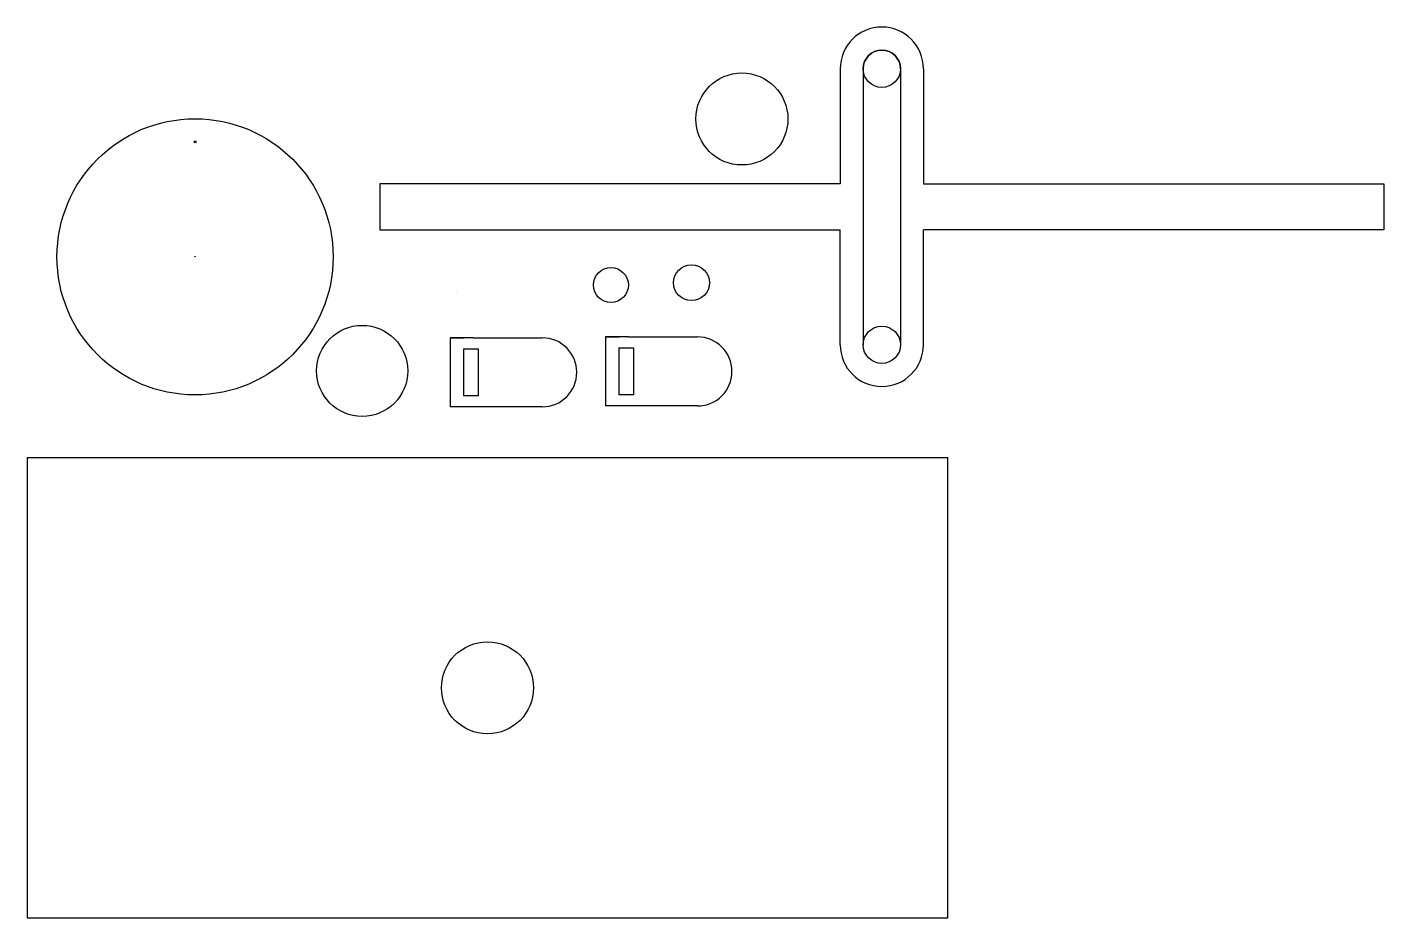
# Model space of a CAD drawing. Header units: millimetres. Extents: x 1014 to 1309, y 2496 to 2690.
import ezdxf

# ---------------------------------------------------------------- set-up
doc = ezdxf.new("R2010")
doc.units = ezdxf.units.MM

msp = doc.modelspace()

# ---------------------------------------------------------------- linework, layer by layer
for p, q in [((1190.44, 2680.88), (1190.44, 2655.88)), ((1195.44, 2680.88), (1195.44, 2620.88)), ((1203.54, 2680.88), (1203.54, 2620.88)), ((1208.54, 2680.88), (1208.54, 2655.88)), ((1190.44, 2655.88), (1090.44, 2655.88)), ((1090.44, 2655.88), (1090.44, 2645.88)), ((1208.54, 2655.88), (1308.54, 2655.88)), ((1308.54, 2655.88), (1308.54, 2645.88)), ((1090.44, 2645.88), (1190.44, 2645.88)), ((1190.44, 2620.88), (1190.44, 2645.88)), ((1308.54, 2645.88), (1208.54, 2645.88)), ((1208.54, 2620.88), (1208.54, 2645.88)), ((1110.73, 2622.4), (1105.73, 2622.4)), ((1105.73, 2622.4), (1105.73, 2607.4)), ((1105.73, 2622.4), (1108.73, 2622.4)), ((1105.73, 2622.4), (1108.63, 2622.4)), ((1108.63, 2620), (1111.83, 2620)), ((1108.63, 2620), (1108.63, 2609.8)), ((1110.73, 2622.4), (1125.73, 2622.4)), ((1111.83, 2620), (1111.83, 2609.8)), ((1144.43, 2622.6), (1139.43, 2622.6)), ((1139.43, 2622.6), (1139.43, 2607.6)), ((1139.43, 2622.6), (1142.43, 2622.6)), ((1139.43, 2622.6), (1142.33, 2622.6)), ((1142.33, 2620.2), (1145.53, 2620.2)), ((1142.33, 2620.2), (1142.33, 2610)), ((1144.43, 2622.6), (1159.43, 2622.6)), ((1145.53, 2620.2), (1145.53, 2610)), ((1111.83, 2609.8), (1108.63, 2609.8)), ((1145.53, 2610), (1142.33, 2610)), ((1110.73, 2607.4), (1105.73, 2607.4)), ((1125.73, 2607.4), (1110.73, 2607.4)), ((1144.43, 2607.6), (1139.43, 2607.6)), ((1159.43, 2607.6), (1144.43, 2607.6))]:
    msp.add_line(p, q)
msp.add_lwpolyline([(1013.83, 2496.33), (1213.83, 2496.33), (1213.83, 2596.33), (1013.83, 2596.33)], close=True)
for centre, radius in [((1199.49, 2680.88), 4.05), ((1169.09, 2669.97), 10), ((1050.31, 2640), 30), ((1050.31, 2665), 0.2), ((1050.31, 2640.05), 0.05), ((1140.63, 2633.87), 3.8), ((1158.15, 2634.38), 3.9), ((1107.02, 2632.34), 0.01), ((1107.02, 2632.33), 0.005), ((1086.61, 2615.21), 9.9), ((1199.49, 2620.88), 4.05), ((1113.83, 2546.33), 10)]:
    msp.add_circle(centre, radius)
for centre, radius, start, end in [((1199.49, 2680.88), 9.05, 0, 180), ((1199.49, 2680.88), 4.05, 0, 180), ((1125.73, 2614.9), 7.5, 270, 90), ((1159.43, 2615.1), 7.5, 270, 90), ((1199.49, 2620.88), 9.05, 180, 0)]:
    msp.add_arc(centre, radius, start, end)

doc.saveas('drawing.dxf')
